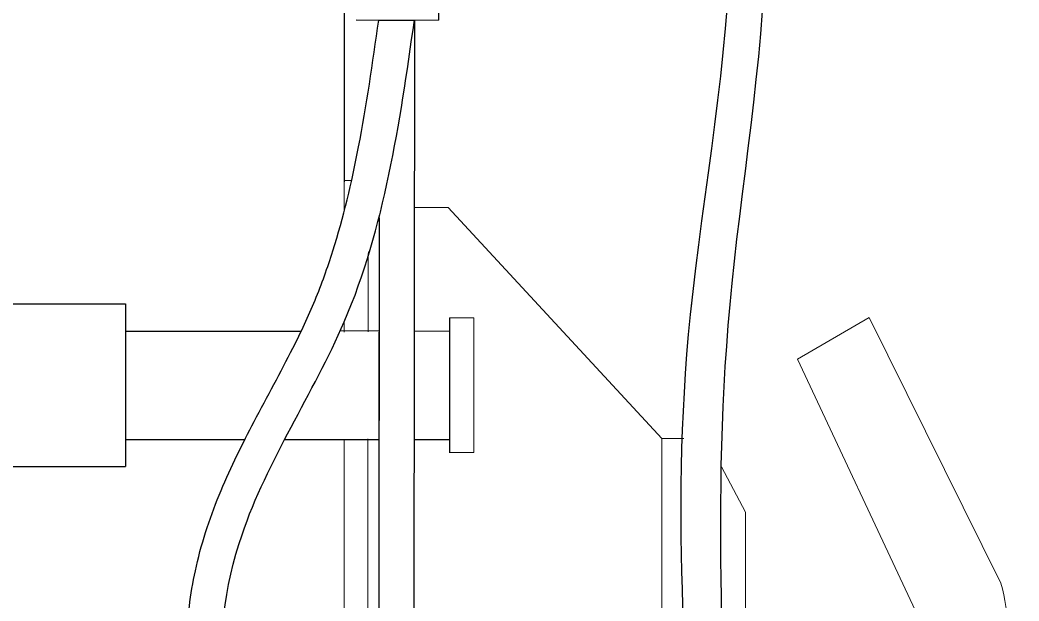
# Model space of a CAD drawing. Header units: millimetres. Extents: x 2174 to 9129, y 1758 to 2055.
# Drawn here: x 6684.84 to 6700.65, y 2030.75 to 2039.94 of the extents above; entities that cross this region are included whole.
import ezdxf

# ---------------------------------------------------------------- set-up
doc = ezdxf.new("R2010")
doc.units = ezdxf.units.MM
doc.set_wipeout_variables(frame=1)
doc.layers.add('обводка', color=5, linetype='Continuous', lineweight=50)

# ---------------------------------------------------------------- blocks, each defined once
blk = doc.blocks.new('A$C0333526B')
at = {"layer": 'обводка', "color": 0, "lineweight": 15, "ltscale": 0.5}
for p, q in [((24.81, -76.1), (24.81, 74.16)), ((24.81, 74.16), (33.52, 74.16)), ((29.16, 74.16), (29.23, -76.1)), ((33.66, 74.16), (33.66, -76.1)), ((14.25, 69.13), (-25.63, 26.06)), ((24.81, 69.13), (14.25, 69.13)), ((-64.33, 48.62), (-88.86, -0.88)), ((-64.33, 48.62), (-50.94, 40.85)), ((-50.94, 40.85), (-73.37, -6.98)), ((-33.93, 26.06), (-41.25, 12.35)), ((-25.63, 26.06), (-33.93, 26.06)), ((-25.63, 26.06), (-25.63, -27.7)), ((-41.25, 12.35), (-41.25, -9.79)), ((-25.63, -27.7), (14.52, -71.03)), ((14.52, -71.03), (24.81, -71.03)), ((33.66, -76.1), (24.81, -76.1))]:
    blk.add_line(p, q, dxfattribs=at)
for points in [[(9.46, 48.58), (13.97, 48.58), (13.97, 23.43), (9.46, 23.43)], [(9.46, -24.81), (13.97, -24.81), (13.97, -49.96), (9.46, -49.96)]]:
    blk.add_lwpolyline(points, close=True, dxfattribs=at)
blk.add_circle((-5.75, -30.07), 4.32, dxfattribs=at)
for centre, radius, start, end in [((-57.66, -10.07), 32.53, 163.5869, 349.9411), ((-57.42, -9.6), 16.17, 170.6633, 359.9816)]:
    blk.add_arc(centre, radius, start, end, dxfattribs=at)

msp = doc.modelspace()

# ---------------------------------------------------------------- linework, layer by layer
at = {"color": 0, "linetype": 'Continuous'}
for p, q in [((6689.968, 2048.411), (6689.968, 2037.381)), ((6683.555, 2035.45), (6686.509, 2035.45)), ((6686.509, 2035.022), (6689.291, 2035.022)), ((6686.509, 2033.308), (6688.4, 2033.308)), ((6683.555, 2032.88), (6686.509, 2032.88))]:
    msp.add_line(p, q, dxfattribs=at)
at = {"color": 0}
for p, q in [((6691.471, 2042.216), (6691.462, 2039.938)), ((6686.509, 2035.45), (6686.509, 2032.88)), ((6691.639, 2035.232), (6691.639, 2033.098))]:
    msp.add_line(p, q, dxfattribs=at)

# ---------------------------------------------------------------- block references
at = {"color": 0, "xscale": -0.08482979194520017, "yscale": 0.08482979194520017, "zscale": 0.08482979194520017}
msp.add_blockref('A$C0333526B', (6692.824, 2031.111), dxfattribs=at)

# ---------------------------------------------------------------- next in the draw order: wipeouts: each hides what was drawn before it
at = {"color": 7, "true_color": 0xffffff}
for points in [[(6695.476, 2035.509), (6695.35, 2033.322), (6695.406, 2028.745), (6695.449, 2025.419), (6695.464, 2025.009), (6695.721, 2023.648), (6695.845, 2023.355), (6696.121, 2022.887), (6696.261, 2023.564), (6696.179, 2023.768), (6696.108, 2023.987), (6695.942, 2024.816), (6695.969, 2025.728), (6695.984, 2028.149), (6695.924, 2033.057), (6695.955, 2035.057)], [(6689.905, 2035.003), (6690.798, 2035.011), (6690.76, 2033.322), (6689.857, 2033.316)]]:
    msp.add_wipeout(points, dxfattribs=at)

# ---------------------------------------------------------------- next in the draw order: linework, layer by layer
at = {"color": 0, "linetype": 'Continuous'}
for p, q in [((6689.899, 2035.03), (6691.639, 2035.022)), ((6689.028, 2033.308), (6691.639, 2033.308))]:
    msp.add_line(p, q, dxfattribs=at)

# ---------------------------------------------------------------- next in the draw order: wipeouts: each hides what was drawn before it
at = {"color": 7, "true_color": 0xffffff}
msp.add_wipeout([(6690.524, 2039.942), (6691.082, 2039.94), (6691.065, 2016.658), (6690.507, 2016.659)], dxfattribs=at)

# ---------------------------------------------------------------- next in the draw order: linework, layer by layer
at = {"color": 0}
for p, q in [((6690.162, 2039.943), (6691.462, 2039.938)), ((6691.082, 2039.94), (6691.065, 2016.658))]:
    msp.add_line(p, q, dxfattribs=at)
msp.add_open_spline([(6696.121, 2022.887), (6696.022, 2023.026), (6695.382, 2024.103), (6695.602, 2028.466), (6694.69, 2034.779), (6697.315, 2044.655), (6692.843, 2045.67), (6690.924, 2044.79), (6691, 2043.207), (6691.047, 2042.218)], degree=3, knots=[3.908488, 3.908488, 3.908488, 3.908488, 4.477998, 8.07721, 18.47268, 30.24203, 31.722584, 33.583138, 36.683, 36.683, 36.683, 36.683], dxfattribs=at)

# ---------------------------------------------------------------- next in the draw order: wipeouts: each hides what was drawn before it
at = {"color": 7, "true_color": 0xffffff}
msp.add_wipeout([(6690.107, 2037.476), (6690.027, 2037.071), (6689.955, 2036.835), (6689.603, 2035.035), (6689.899, 2035.03), (6689.987, 2035.236), (6690.293, 2036.078), (6690.432, 2036.545), (6690.668, 2037.538)], dxfattribs=at)

# ---------------------------------------------------------------- next in the draw order: linework, layer by layer
at = {"color": 0}
msp.add_line((6690.522, 2036.813), (6690.507, 2016.659), dxfattribs=at)
for points, knots in [([(6696.447, 2023.26), (6696.305, 2023.462), (6695.927, 2024.243), (6696.13, 2028.815), (6695.42, 2034.976), (6697.768, 2044.87), (6693.005, 2046.367), (6691.355, 2045.874), (6690.81, 2044.972), (6690.469, 2043.96), (6690.489, 2042.24)], [5.66269, 5.66269, 5.66269, 5.66269, 6.689468, 9.121444, 20.505011, 32.081003, 34.277614, 36.876236, 37.214023, 37.299332, 37.299332, 37.299332, 37.299332]), ([(6694.399, 2026.272), (6694.095, 2026.277), (6693.815, 2026.283), (6693.267, 2026.288), (6692.999, 2026.287), (6692.559, 2026.275), (6692.386, 2026.268), (6692.034, 2026.246), (6691.853, 2026.232), (6691.423, 2026.207), (6691.17, 2026.198), (6690.425, 2026.231), (6689.921, 2026.32), (6689.213, 2026.606), (6688.986, 2026.727), (6688.606, 2027.005), (6688.447, 2027.153), (6688.177, 2027.476), (6688.063, 2027.65), (6687.77, 2028.201), (6687.645, 2028.598), (6687.494, 2029.387), (6687.468, 2029.78), (6687.494, 2030.552), (6687.547, 2030.932), (6687.726, 2031.716), (6687.862, 2032.117), (6688.181, 2032.878), (6688.362, 2033.24), (6688.755, 2033.989), (6688.967, 2034.373), (6689.287, 2035.007), (6689.405, 2035.257), (6689.615, 2035.765), (6689.708, 2036.024), (6689.96, 2036.819), (6690.089, 2037.37), (6690.324, 2038.588), (6690.421, 2039.261), (6690.518, 2039.942)], [0, 0, 0, 0, 0.984072, 0.984072, 1.945874, 1.945874, 2.585427, 2.585427, 3.22498, 3.22498, 4.04129, 4.04129, 5.514203, 5.514203, 6.246416, 6.246416, 6.8381, 6.8381, 7.429783, 7.429783, 8.635292, 8.635292, 9.840801, 9.840801, 11.04631, 11.04631, 12.404241, 12.404241, 13.762172, 13.762172, 15.300762, 15.300762, 16.329956, 16.329956, 17.359151, 17.359151, 19.41754, 19.41754, 21.794448, 21.794448, 21.794448, 21.794448])]:
    msp.add_open_spline(points, degree=3, knots=knots, dxfattribs=at)
msp.add_spline([(6694.389, 2026.829), (6692.279, 2026.82), (6690.872, 2026.771), (6688.901, 2027.502), (6688.098, 2029.215), (6688.354, 2031.801), (6689.972, 2035.169), (6691.082, 2039.94)], degree=3, dxfattribs=at)

doc.saveas('drawing.dxf')
